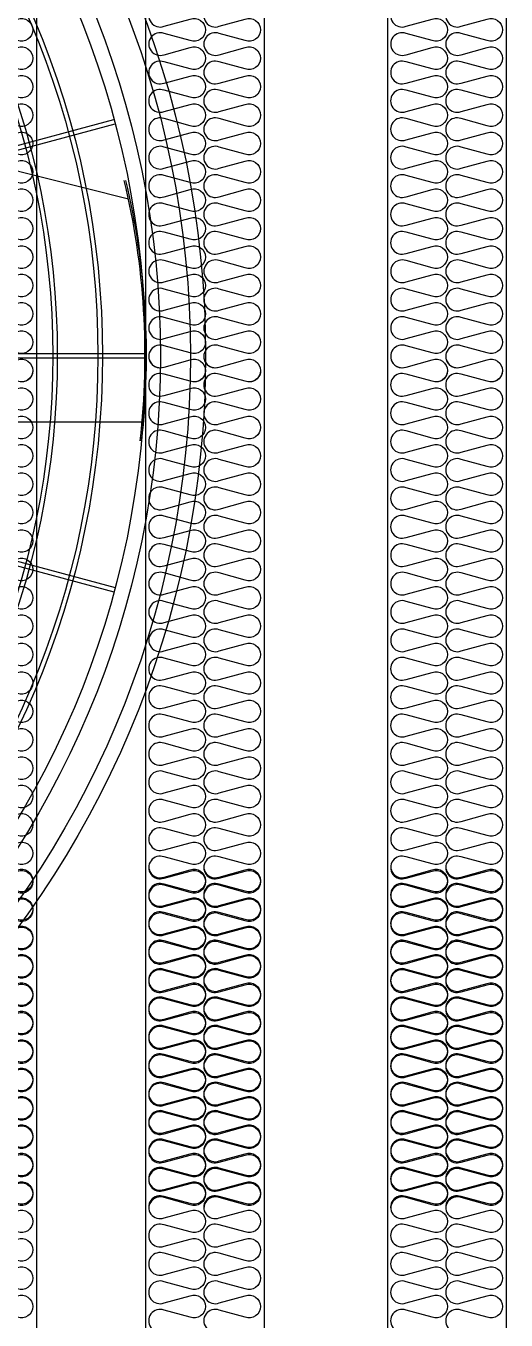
# Model space of a CAD drawing. Header units: millimetres. Extents: x 2197 to 34309, y 1850 to 24558.
# Drawn here: x 8697 to 9305, y 10159 to 11796 of the extents above; entities that cross this region are included whole.
import ezdxf

# ---------------------------------------------------------------- set-up
doc = ezdxf.new("R2010")
doc.units = ezdxf.units.MM
for name, color, linetype in [('LINE', 7, 'Continuous'), ('SMS', 220, 'Continuous'), ('냉각탑', 4, 'Continuous')]:
    doc.layers.add(name, color=color, linetype=linetype)

# ---------------------------------------------------------------- blocks, each defined once
blk = doc.blocks.new('A$C1FB73ED1')
for p, q in [((1340, 1299.2), (2438.3, 1593.5)), ((1341.6, 1293.4), (2439.9, 1587.7)), ((1342.9, 1283), (2480, 1283)), ((1342.9, 1277), (2480, 1277)), ((1340, 1260.8), (2438.3, 966.5)), ((1341.6, 1266.6), (2439.9, 972.3))]:
    blk.add_line(p, q)
for radius in [1280, 1260, 1220, 1200]:
    blk.add_circle((1280, 1280), radius)
at = {"ltscale": 5}
for radius in [1143, 1137, 1083, 1077]:
    blk.add_circle((1280, 1280), radius, dxfattribs=at)
at = {"layer": 'LINE', "color": 7}
for p, q in [((2111.5, 1574.8), (2457.5, 1488.5)), ((2475.6, 1191.8), (1567, 1191.8))]:
    blk.add_line(p, q, dxfattribs=at)
for radius, start, end in [(998, 353.4876, 13.487), (1000, 353.5007, 13.4595)]:
    blk.add_arc((1481.5, 1280), radius, start, end, dxfattribs=at)
blk = doc.blocks.new('3')
at = {"color": 7}
for p, q in [((8710.6, 13215.9), (8710.6, 9737.9)), ((8848.6, 13215.9), (8848.6, 9737.9)), ((8998.6, 13215.9), (8998.6, 9737.9)), ((9154.6, 13215.9), (9154.6, 9737.9)), ((9304.6, 13215.9), (9304.6, 9737.9))]:
    blk.add_line(p, q, dxfattribs=at)
at = {"layer": 'SMS', "color": 5, "elevation": 0}
for points in [[(8686.6, 11804.4, -0.524856), (8706.1, 11790.9, -0.524856), (8686.6, 11777.5)], [(8686.6, 11768.5, -0.524856), (8706.1, 11755, -0.524856), (8686.6, 11741.6)], [(8686.6, 11732.6, -0.524856), (8706.1, 11719.1, -0.524856), (8686.6, 11705.7)], [(8686.6, 11696.6, -0.524856), (8706.1, 11683.2, -0.524856), (8686.6, 11669.8)], [(8686.6, 11660.7, -0.524856), (8706.1, 11647.3, -0.524856), (8686.6, 11633.9)], [(8686.6, 11624.8, -0.524856), (8706.1, 11611.4, -0.524856), (8686.6, 11598)], [(8686.6, 11588.9, -0.524856), (8706.1, 11575.5, -0.524856), (8686.6, 11562.1)], [(8686.6, 11553, -0.524856), (8706.1, 11539.6, -0.524856), (8686.6, 11526.1)], [(8686.6, 11517.1, -0.524856), (8706.1, 11503.7, -0.524856), (8686.6, 11490.2)], [(8686.6, 11481.2, -0.524856), (8706.1, 11467.8, -0.524856), (8686.6, 11454.3)], [(8686.6, 11445.3, -0.524856), (8706.1, 11431.8, -0.524856), (8686.6, 11418.4)], [(8686.6, 11409.4, -0.524856), (8706.1, 11395.9, -0.524856), (8686.6, 11382.5)], [(8686.6, 11373.5, -0.524856), (8706.1, 11360, -0.417249), (8691.6, 11345.7)], [(8872.1, 11822.3, 1.449198), (8872.1, 11795.5), (8905, 11804.4, -0.524856), (8924.5, 11790.9, -0.524856), (8905, 11777.5), (8872.1, 11786.4, 1.449198), (8872.1, 11759.6), (8905, 11768.5, -0.524856), (8924.5, 11755, -0.524856), (8905, 11741.6), (8872.1, 11750.5, 1.449198), (8872.1, 11723.7), (8905, 11732.6, -0.524856), (8924.5, 11719.1, -0.524856), (8905, 11705.7), (8872.1, 11714.6, 1.449198), (8872.1, 11687.7), (8905, 11696.6, -0.524856), (8924.5, 11683.2, -0.524856), (8905, 11669.8), (8872.1, 11678.7, 1.449198), (8872.1, 11651.8), (8905, 11660.7, -0.524856), (8924.5, 11647.3, -0.524856), (8905, 11633.9), (8872.1, 11642.8, 1.449198), (8872.1, 11615.9), (8905, 11624.8, -0.524856), (8924.5, 11611.4, -0.524856), (8905, 11598), (8872.1, 11606.9, 1.449198), (8872.1, 11580), (8905, 11588.9, -0.524856), (8924.5, 11575.5, -0.524856), (8905, 11562.1), (8872.1, 11571, 1.449198), (8872.1, 11544.1), (8905, 11553, -0.524856), (8924.5, 11539.6, -0.524856), (8905, 11526.1), (8872.1, 11535.1, 1.449198), (8872.1, 11508.2), (8905, 11517.1, -0.524856), (8924.5, 11503.7, -0.524856), (8905, 11490.2), (8872.1, 11499.1, 1.449198), (8872.1, 11472.3), (8905, 11481.2, -0.524856), (8924.5, 11467.8, -0.524856), (8905, 11454.3), (8872.1, 11463.2, 1.449198), (8872.1, 11436.4), (8905, 11445.3, -0.524856), (8924.5, 11431.8, -0.524856), (8905, 11418.4), (8872.1, 11427.3, 1.449198), (8872.1, 11400.5), (8905, 11409.4, -0.524856), (8924.5, 11395.9, -0.524856), (8905, 11382.5), (8872.1, 11391.4, 1.449198), (8872.1, 11364.6), (8905, 11373.5, -0.524856), (8924.5, 11360, -0.417249), (8910, 11345.7)], [(8941.7, 11822.3, 1.449198), (8941.7, 11795.5), (8974.6, 11804.4, -0.524856), (8994.1, 11790.9, -0.524856), (8974.6, 11777.5), (8941.7, 11786.4, 1.449198), (8941.7, 11759.6), (8974.6, 11768.5, -0.524856), (8994.1, 11755, -0.524856), (8974.6, 11741.6), (8941.7, 11750.5, 1.449198), (8941.7, 11723.7), (8974.6, 11732.6, -0.524856), (8994.1, 11719.1, -0.524856), (8974.6, 11705.7), (8941.7, 11714.6, 1.449198), (8941.7, 11687.7), (8974.6, 11696.6, -0.524856), (8994.1, 11683.2, -0.524856), (8974.6, 11669.8), (8941.7, 11678.7, 1.449198), (8941.7, 11651.8), (8974.6, 11660.7, -0.524856), (8994.1, 11647.3, -0.524856), (8974.6, 11633.9), (8941.7, 11642.8, 1.449198), (8941.7, 11615.9), (8974.6, 11624.8, -0.524856), (8994.1, 11611.4, -0.524856), (8974.6, 11598), (8941.7, 11606.9, 1.449198), (8941.7, 11580), (8974.6, 11588.9, -0.524856), (8994.1, 11575.5, -0.524856), (8974.6, 11562.1), (8941.7, 11571, 1.449198), (8941.7, 11544.1), (8974.6, 11553, -0.524856), (8994.1, 11539.6, -0.524856), (8974.6, 11526.1), (8941.7, 11535.1, 1.449198), (8941.7, 11508.2), (8974.6, 11517.1, -0.524856), (8994.1, 11503.7, -0.524856), (8974.6, 11490.2), (8941.7, 11499.1, 1.449198), (8941.7, 11472.3), (8974.6, 11481.2, -0.524856), (8994.1, 11467.8, -0.524856), (8974.6, 11454.3), (8941.7, 11463.2, 1.449198), (8941.7, 11436.4), (8974.6, 11445.3, -0.524856), (8994.1, 11431.8, -0.524856), (8974.6, 11418.4), (8941.7, 11427.3, 1.449198), (8941.7, 11400.5), (8974.6, 11409.4, -0.524856), (8994.1, 11395.9, -0.524856), (8974.6, 11382.5), (8941.7, 11391.4, 1.449198), (8941.7, 11364.6), (8974.6, 11373.5, -0.524856), (8994.1, 11360, -0.417249), (8979.6, 11345.7)], [(9178.1, 11822.3, 1.449198), (9178.1, 11795.5), (9211, 11804.4, -0.524856), (9230.5, 11790.9, -0.524856), (9211, 11777.5), (9178.1, 11786.4, 1.449198), (9178.1, 11759.6), (9211, 11768.5, -0.524856), (9230.5, 11755, -0.524856), (9211, 11741.6), (9178.1, 11750.5, 1.449198), (9178.1, 11723.7), (9211, 11732.6, -0.524856), (9230.5, 11719.1, -0.524856), (9211, 11705.7), (9178.1, 11714.6, 1.449198), (9178.1, 11687.7), (9211, 11696.6, -0.524856), (9230.5, 11683.2, -0.524856), (9211, 11669.8), (9178.1, 11678.7, 1.449198), (9178.1, 11651.8), (9211, 11660.7, -0.524856), (9230.5, 11647.3, -0.524856), (9211, 11633.9), (9178.1, 11642.8, 1.449198), (9178.1, 11615.9), (9211, 11624.8, -0.524856), (9230.5, 11611.4, -0.524856), (9211, 11598), (9178.1, 11606.9, 1.449198), (9178.1, 11580), (9211, 11588.9, -0.524856), (9230.5, 11575.5, -0.524856), (9211, 11562.1), (9178.1, 11571, 1.449198), (9178.1, 11544.1), (9211, 11553, -0.524856), (9230.5, 11539.6, -0.524856), (9211, 11526.1), (9178.1, 11535.1, 1.449198), (9178.1, 11508.2), (9211, 11517.1, -0.524856), (9230.5, 11503.7, -0.524856), (9211, 11490.2), (9178.1, 11499.1, 1.449198), (9178.1, 11472.3), (9211, 11481.2, -0.524856), (9230.5, 11467.8, -0.524856), (9211, 11454.3), (9178.1, 11463.2, 1.449198), (9178.1, 11436.4), (9211, 11445.3, -0.524856), (9230.5, 11431.8, -0.524856), (9211, 11418.4), (9178.1, 11427.3, 1.449198), (9178.1, 11400.5), (9211, 11409.4, -0.524856), (9230.5, 11395.9, -0.524856), (9211, 11382.5), (9178.1, 11391.4, 1.449198), (9178.1, 11364.6), (9211, 11373.5, -0.524856), (9230.5, 11360, -0.417249), (9216, 11345.7)], [(9247.7, 11822.3, 1.449198), (9247.7, 11795.5), (9280.6, 11804.4, -0.524856), (9300.1, 11790.9, -0.524856), (9280.6, 11777.5), (9247.7, 11786.4, 1.449198), (9247.7, 11759.6), (9280.6, 11768.5, -0.524856), (9300.1, 11755, -0.524856), (9280.6, 11741.6), (9247.7, 11750.5, 1.449198), (9247.7, 11723.7), (9280.6, 11732.6, -0.524856), (9300.1, 11719.1, -0.524856), (9280.6, 11705.7), (9247.7, 11714.6, 1.449198), (9247.7, 11687.7), (9280.6, 11696.6, -0.524856), (9300.1, 11683.2, -0.524856), (9280.6, 11669.8), (9247.7, 11678.7, 1.449198), (9247.7, 11651.8), (9280.6, 11660.7, -0.524856), (9300.1, 11647.3, -0.524856), (9280.6, 11633.9), (9247.7, 11642.8, 1.449198), (9247.7, 11615.9), (9280.6, 11624.8, -0.524856), (9300.1, 11611.4, -0.524856), (9280.6, 11598), (9247.7, 11606.9, 1.449198), (9247.7, 11580), (9280.6, 11588.9, -0.524856), (9300.1, 11575.5, -0.524856), (9280.6, 11562.1), (9247.7, 11571, 1.449198), (9247.7, 11544.1), (9280.6, 11553, -0.524856), (9300.1, 11539.6, -0.524856), (9280.6, 11526.1), (9247.7, 11535.1, 1.449198), (9247.7, 11508.2), (9280.6, 11517.1, -0.524856), (9300.1, 11503.7, -0.524856), (9280.6, 11490.2), (9247.7, 11499.1, 1.449198), (9247.7, 11472.3), (9280.6, 11481.2, -0.524856), (9300.1, 11467.8, -0.524856), (9280.6, 11454.3), (9247.7, 11463.2, 1.449198), (9247.7, 11436.4), (9280.6, 11445.3, -0.524856), (9300.1, 11431.8, -0.524856), (9280.6, 11418.4), (9247.7, 11427.3, 1.449198), (9247.7, 11400.5), (9280.6, 11409.4, -0.524856), (9300.1, 11395.9, -0.524856), (9280.6, 11382.5), (9247.7, 11391.4, 1.449198), (9247.7, 11364.6), (9280.6, 11373.5, -0.524856), (9300.1, 11360, -0.417249), (9285.6, 11345.7)], [(8686.6, 11373.5, -0.524856), (8706.1, 11360, -0.524856), (8686.6, 11346.6)], [(8686.6, 11337.5, -0.524856), (8706.1, 11324.1, -0.524856), (8686.6, 11310.7)], [(8686.6, 11301.6, -0.524856), (8706.1, 11288.2, -0.524856), (8686.6, 11274.8)], [(8686.6, 11265.7, -0.524856), (8706.1, 11252.3, -0.524856), (8686.6, 11238.9)], [(8686.6, 11229.8, -0.524856), (8706.1, 11216.4, -0.524856), (8686.6, 11203)], [(8686.6, 11193.9, -0.524856), (8706.1, 11180.5, -0.524856), (8686.6, 11167)], [(8686.6, 11158, -0.524856), (8706.1, 11144.6, -0.524856), (8686.6, 11131.1)], [(8686.6, 11122.1, -0.524856), (8706.1, 11108.7, -0.524856), (8686.6, 11095.2)], [(8686.6, 11086.2, -0.524856), (8706.1, 11072.7, -0.524856), (8686.6, 11059.3)], [(8686.6, 11050.3, -0.524856), (8706.1, 11036.8, -0.524856), (8686.6, 11023.4)], [(8686.6, 11014.4, -0.524856), (8706.1, 11000.9, -0.524856), (8686.6, 10987.5)], [(8686.6, 10978.4, -0.524856), (8706.1, 10965, -0.524856), (8686.6, 10951.6)], [(8686.6, 10942.5, -0.524856), (8706.1, 10929.1, -0.524856), (8686.6, 10915.7)], [(8686.6, 10906.6, -0.524856), (8706.1, 10893.2, -0.524856), (8686.6, 10879.8)], [(8686.6, 10870.7, -0.524856), (8706.1, 10857.3, -0.524856), (8686.6, 10843.9)], [(8686.6, 10834.8, -0.524856), (8706.1, 10821.4, -0.524856), (8686.6, 10807.9)], [(8686.6, 10798.9, -0.524856), (8706.1, 10785.5, -0.524856), (8686.6, 10772)], [(8686.6, 10763, -0.524856), (8706.1, 10749.6, -0.524856), (8686.6, 10736.1)], [(8686.6, 10727.1, -0.524856), (8706.1, 10713.6, -0.524856), (8686.6, 10700.2)], [(8686.6, 10691.2, -0.524856), (8706.1, 10677.7, -0.524856), (8686.6, 10664.3)], [(8686.6, 10655.3, -0.524856), (8706.1, 10641.8, -0.524856), (8686.6, 10628.4)], [(8686.6, 10619.3, -0.524856), (8706.1, 10605.9, -0.524856), (8686.6, 10592.5)], [(8686.6, 10583.4, -0.524856), (8706.1, 10570, -0.524856), (8686.6, 10556.6)], [(8686.6, 10547.5, -0.524856), (8706.1, 10534.1, -0.524856), (8686.6, 10520.7)], [(8686.6, 10511.6, -0.524856), (8706.1, 10498.2, -0.524856), (8686.6, 10484.8)], [(8686.6, 10475.7, -0.524856), (8706.1, 10462.3, -0.524856), (8686.6, 10448.8)], [(8686.6, 10439.8, -0.524856), (8706.1, 10426.4, -0.524856), (8686.6, 10412.9)], [(8686.6, 10403.9, -0.524856), (8706.1, 10390.5, -0.524856), (8686.6, 10377)], [(8686.6, 10368, -0.524856), (8706.1, 10354.5, -0.524856), (8686.6, 10341.1)], [(8853.1, 11374.4, 0.446849), (8872.1, 11364.6), (8905, 11373.5, -0.524856), (8924.5, 11360, -0.524856), (8905, 11346.6), (8872.1, 11355.5, 1.449198), (8872.1, 11328.6), (8905, 11337.5, -0.524856), (8924.5, 11324.1, -0.524856), (8905, 11310.7), (8872.1, 11319.6, 1.449198), (8872.1, 11292.7), (8905, 11301.6, -0.524856), (8924.5, 11288.2, -0.524856), (8905, 11274.8), (8872.1, 11283.7, 1.449198), (8872.1, 11256.8), (8905, 11265.7, -0.524856), (8924.5, 11252.3, -0.524856), (8905, 11238.9), (8872.1, 11247.8, 1.449198), (8872.1, 11220.9), (8905, 11229.8, -0.524856), (8924.5, 11216.4, -0.524856), (8905, 11203), (8872.1, 11211.9, 1.449198), (8872.1, 11185), (8905, 11193.9, -0.524856), (8924.5, 11180.5, -0.524856), (8905, 11167), (8872.1, 11176, 1.449198), (8872.1, 11149.1), (8905, 11158, -0.524856), (8924.5, 11144.6, -0.524856), (8905, 11131.1), (8872.1, 11140, 1.449198), (8872.1, 11113.2), (8905, 11122.1, -0.524856), (8924.5, 11108.7, -0.524856), (8905, 11095.2), (8872.1, 11104.1, 1.449198), (8872.1, 11077.3), (8905, 11086.2, -0.524856), (8924.5, 11072.7, -0.524856), (8905, 11059.3), (8872.1, 11068.2, 1.449198), (8872.1, 11041.4), (8905, 11050.3, -0.524856), (8924.5, 11036.8, -0.524856), (8905, 11023.4), (8872.1, 11032.3, 1.449198), (8872.1, 11005.5), (8905, 11014.4, -0.524856), (8924.5, 11000.9, -0.524856), (8905, 10987.5), (8872.1, 10996.4, 1.449198), (8872.1, 10969.5), (8905, 10978.4, -0.524856), (8924.5, 10965, -0.524856), (8905, 10951.6), (8872.1, 10960.5, 1.449198), (8872.1, 10933.6), (8905, 10942.5, -0.524856), (8924.5, 10929.1, -0.524856), (8905, 10915.7), (8872.1, 10924.6, 1.449198), (8872.1, 10897.7), (8905, 10906.6, -0.524856), (8924.5, 10893.2, -0.524856), (8905, 10879.8), (8872.1, 10888.7, 1.449198), (8872.1, 10861.8), (8905, 10870.7, -0.524856), (8924.5, 10857.3, -0.524856), (8905, 10843.9), (8872.1, 10852.8, 1.449198), (8872.1, 10825.9), (8905, 10834.8, -0.524856), (8924.5, 10821.4, -0.524856), (8905, 10807.9), (8872.1, 10816.9, 1.449198), (8872.1, 10790), (8905, 10798.9, -0.524856), (8924.5, 10785.5, -0.524856), (8905, 10772), (8872.1, 10780.9, 1.449198), (8872.1, 10754.1), (8905, 10763, -0.524856), (8924.5, 10749.6, -0.524856), (8905, 10736.1), (8872.1, 10745, 1.449198), (8872.1, 10718.2), (8905, 10727.1, -0.524856), (8924.5, 10713.6, -0.524856), (8905, 10700.2), (8872.1, 10709.1, 1.449198), (8872.1, 10682.3), (8905, 10691.2, -0.524856), (8924.5, 10677.7, -0.524856), (8905, 10664.3), (8872.1, 10673.2, 1.449198), (8872.1, 10646.4), (8905, 10655.3, -0.524856), (8924.5, 10641.8, -0.524856), (8905, 10628.4), (8872.1, 10637.3, 1.449198), (8872.1, 10610.4), (8905, 10619.3, -0.524856), (8924.5, 10605.9, -0.524856), (8905, 10592.5), (8872.1, 10601.4, 1.449198), (8872.1, 10574.5), (8905, 10583.4, -0.524856), (8924.5, 10570, -0.524856), (8905, 10556.6), (8872.1, 10565.5, 1.449198), (8872.1, 10538.6), (8905, 10547.5, -0.524856), (8924.5, 10534.1, -0.524856), (8905, 10520.7), (8872.1, 10529.6, 1.449198), (8872.1, 10502.7), (8905, 10511.6, -0.524856), (8924.5, 10498.2, -0.524856), (8905, 10484.8), (8872.1, 10493.7, 1.449198), (8872.1, 10466.8), (8905, 10475.7, -0.524856), (8924.5, 10462.3, -0.524856), (8905, 10448.8), (8872.1, 10457.8, 1.449198), (8872.1, 10430.9), (8905, 10439.8, -0.524856), (8924.5, 10426.4, -0.524856), (8905, 10412.9), (8872.1, 10421.8, 1.449198), (8872.1, 10395), (8905, 10403.9, -0.524856), (8924.5, 10390.5, -0.524856), (8905, 10377), (8872.1, 10385.9, 1.449198), (8872.1, 10359.1), (8905, 10368, -0.524856), (8924.5, 10354.5, -0.524856), (8905, 10341.1), (8872.1, 10350, 0.440524), (8853.2, 10340.5, 0.440524)], [(8922.7, 11374.4, 0.446849), (8941.7, 11364.6), (8974.6, 11373.5, -0.524856), (8994.1, 11360, -0.524856), (8974.6, 11346.6), (8941.7, 11355.5, 1.449198), (8941.7, 11328.6), (8974.6, 11337.5, -0.524856), (8994.1, 11324.1, -0.524856), (8974.6, 11310.7), (8941.7, 11319.6, 1.449198), (8941.7, 11292.7), (8974.6, 11301.6, -0.524856), (8994.1, 11288.2, -0.524856), (8974.6, 11274.8), (8941.7, 11283.7, 1.449198), (8941.7, 11256.8), (8974.6, 11265.7, -0.524856), (8994.1, 11252.3, -0.524856), (8974.6, 11238.9), (8941.7, 11247.8, 1.449198), (8941.7, 11220.9), (8974.6, 11229.8, -0.524856), (8994.1, 11216.4, -0.524856), (8974.6, 11203), (8941.7, 11211.9, 1.449198), (8941.7, 11185), (8974.6, 11193.9, -0.524856), (8994.1, 11180.5, -0.524856), (8974.6, 11167), (8941.7, 11176, 1.449198), (8941.7, 11149.1), (8974.6, 11158, -0.524856), (8994.1, 11144.6, -0.524856), (8974.6, 11131.1), (8941.7, 11140, 1.449198), (8941.7, 11113.2), (8974.6, 11122.1, -0.524856), (8994.1, 11108.7, -0.524856), (8974.6, 11095.2), (8941.7, 11104.1, 1.449198), (8941.7, 11077.3), (8974.6, 11086.2, -0.524856), (8994.1, 11072.7, -0.524856), (8974.6, 11059.3), (8941.7, 11068.2, 1.449198), (8941.7, 11041.4), (8974.6, 11050.3, -0.524856), (8994.1, 11036.8, -0.524856), (8974.6, 11023.4), (8941.7, 11032.3, 1.449198), (8941.7, 11005.5), (8974.6, 11014.4, -0.524856), (8994.1, 11000.9, -0.524856), (8974.6, 10987.5), (8941.7, 10996.4, 1.449198), (8941.7, 10969.5), (8974.6, 10978.4, -0.524856), (8994.1, 10965, -0.524856), (8974.6, 10951.6), (8941.7, 10960.5, 1.449198), (8941.7, 10933.6), (8974.6, 10942.5, -0.524856), (8994.1, 10929.1, -0.524856), (8974.6, 10915.7), (8941.7, 10924.6, 1.449198), (8941.7, 10897.7), (8974.6, 10906.6, -0.524856), (8994.1, 10893.2, -0.524856), (8974.6, 10879.8), (8941.7, 10888.7, 1.449198), (8941.7, 10861.8), (8974.6, 10870.7, -0.524856), (8994.1, 10857.3, -0.524856), (8974.6, 10843.9), (8941.7, 10852.8, 1.449198), (8941.7, 10825.9), (8974.6, 10834.8, -0.524856), (8994.1, 10821.4, -0.524856), (8974.6, 10807.9), (8941.7, 10816.9, 1.449198), (8941.7, 10790), (8974.6, 10798.9, -0.524856), (8994.1, 10785.5, -0.524856), (8974.6, 10772), (8941.7, 10780.9, 1.449198), (8941.7, 10754.1), (8974.6, 10763, -0.524856), (8994.1, 10749.6, -0.524856), (8974.6, 10736.1), (8941.7, 10745, 1.449198), (8941.7, 10718.2), (8974.6, 10727.1, -0.524856), (8994.1, 10713.6, -0.524856), (8974.6, 10700.2), (8941.7, 10709.1, 1.449198), (8941.7, 10682.3), (8974.6, 10691.2, -0.524856), (8994.1, 10677.7, -0.524856), (8974.6, 10664.3), (8941.7, 10673.2, 1.449198), (8941.7, 10646.4), (8974.6, 10655.3, -0.524856), (8994.1, 10641.8, -0.524856), (8974.6, 10628.4), (8941.7, 10637.3, 1.449198), (8941.7, 10610.4), (8974.6, 10619.3, -0.524856), (8994.1, 10605.9, -0.524856), (8974.6, 10592.5), (8941.7, 10601.4, 1.449198), (8941.7, 10574.5), (8974.6, 10583.4, -0.524856), (8994.1, 10570, -0.524856), (8974.6, 10556.6), (8941.7, 10565.5, 1.449198), (8941.7, 10538.6), (8974.6, 10547.5, -0.524856), (8994.1, 10534.1, -0.524856), (8974.6, 10520.7), (8941.7, 10529.6, 1.449198), (8941.7, 10502.7), (8974.6, 10511.6, -0.524856), (8994.1, 10498.2, -0.524856), (8974.6, 10484.8), (8941.7, 10493.7, 1.449198), (8941.7, 10466.8), (8974.6, 10475.7, -0.524856), (8994.1, 10462.3, -0.524856), (8974.6, 10448.8), (8941.7, 10457.8, 1.449198), (8941.7, 10430.9), (8974.6, 10439.8, -0.524856), (8994.1, 10426.4, -0.524856), (8974.6, 10412.9), (8941.7, 10421.8, 1.449198), (8941.7, 10395), (8974.6, 10403.9, -0.524856), (8994.1, 10390.5, -0.524856), (8974.6, 10377), (8941.7, 10385.9, 1.449198), (8941.7, 10359.1), (8974.6, 10368, -0.524856), (8994.1, 10354.5, -0.524856), (8974.6, 10341.1), (8941.7, 10350, 0.440524), (8922.8, 10340.5, 0.440524)], [(9159.1, 11374.4, 0.446849), (9178.1, 11364.6), (9211, 11373.5, -0.524856), (9230.5, 11360, -0.524856), (9211, 11346.6), (9178.1, 11355.5, 1.449198), (9178.1, 11328.6), (9211, 11337.5, -0.524856), (9230.5, 11324.1, -0.524856), (9211, 11310.7), (9178.1, 11319.6, 1.449198), (9178.1, 11292.7), (9211, 11301.6, -0.524856), (9230.5, 11288.2, -0.524856), (9211, 11274.8), (9178.1, 11283.7, 1.449198), (9178.1, 11256.8), (9211, 11265.7, -0.524856), (9230.5, 11252.3, -0.524856), (9211, 11238.9), (9178.1, 11247.8, 1.449198), (9178.1, 11220.9), (9211, 11229.8, -0.524856), (9230.5, 11216.4, -0.524856), (9211, 11203), (9178.1, 11211.9, 1.449198), (9178.1, 11185), (9211, 11193.9, -0.524856), (9230.5, 11180.5, -0.524856), (9211, 11167), (9178.1, 11176, 1.449198), (9178.1, 11149.1), (9211, 11158, -0.524856), (9230.5, 11144.6, -0.524856), (9211, 11131.1), (9178.1, 11140, 1.449198), (9178.1, 11113.2), (9211, 11122.1, -0.524856), (9230.5, 11108.7, -0.524856), (9211, 11095.2), (9178.1, 11104.1, 1.449198), (9178.1, 11077.3), (9211, 11086.2, -0.524856), (9230.5, 11072.7, -0.524856), (9211, 11059.3), (9178.1, 11068.2, 1.449198), (9178.1, 11041.4), (9211, 11050.3, -0.524856), (9230.5, 11036.8, -0.524856), (9211, 11023.4), (9178.1, 11032.3, 1.449198), (9178.1, 11005.5), (9211, 11014.4, -0.524856), (9230.5, 11000.9, -0.524856), (9211, 10987.5), (9178.1, 10996.4, 1.449198), (9178.1, 10969.5), (9211, 10978.4, -0.524856), (9230.5, 10965, -0.524856), (9211, 10951.6), (9178.1, 10960.5, 1.449198), (9178.1, 10933.6), (9211, 10942.5, -0.524856), (9230.5, 10929.1, -0.524856), (9211, 10915.7), (9178.1, 10924.6, 1.449198), (9178.1, 10897.7), (9211, 10906.6, -0.524856), (9230.5, 10893.2, -0.524856), (9211, 10879.8), (9178.1, 10888.7, 1.449198), (9178.1, 10861.8), (9211, 10870.7, -0.524856), (9230.5, 10857.3, -0.524856), (9211, 10843.9), (9178.1, 10852.8, 1.449198), (9178.1, 10825.9), (9211, 10834.8, -0.524856), (9230.5, 10821.4, -0.524856), (9211, 10807.9), (9178.1, 10816.9, 1.449198), (9178.1, 10790), (9211, 10798.9, -0.524856), (9230.5, 10785.5, -0.524856), (9211, 10772), (9178.1, 10780.9, 1.449198), (9178.1, 10754.1), (9211, 10763, -0.524856), (9230.5, 10749.6, -0.524856), (9211, 10736.1), (9178.1, 10745, 1.449198), (9178.1, 10718.2), (9211, 10727.1, -0.524856), (9230.5, 10713.6, -0.524856), (9211, 10700.2), (9178.1, 10709.1, 1.449198), (9178.1, 10682.3), (9211, 10691.2, -0.524856), (9230.5, 10677.7, -0.524856), (9211, 10664.3), (9178.1, 10673.2, 1.449198), (9178.1, 10646.4), (9211, 10655.3, -0.524856), (9230.5, 10641.8, -0.524856), (9211, 10628.4), (9178.1, 10637.3, 1.449198), (9178.1, 10610.4), (9211, 10619.3, -0.524856), (9230.5, 10605.9, -0.524856), (9211, 10592.5), (9178.1, 10601.4, 1.449198), (9178.1, 10574.5), (9211, 10583.4, -0.524856), (9230.5, 10570, -0.524856), (9211, 10556.6), (9178.1, 10565.5, 1.449198), (9178.1, 10538.6), (9211, 10547.5, -0.524856), (9230.5, 10534.1, -0.524856), (9211, 10520.7), (9178.1, 10529.6, 1.449198), (9178.1, 10502.7), (9211, 10511.6, -0.524856), (9230.5, 10498.2, -0.524856), (9211, 10484.8), (9178.1, 10493.7, 1.449198), (9178.1, 10466.8), (9211, 10475.7, -0.524856), (9230.5, 10462.3, -0.524856), (9211, 10448.8), (9178.1, 10457.8, 1.449198), (9178.1, 10430.9), (9211, 10439.8, -0.524856), (9230.5, 10426.4, -0.524856), (9211, 10412.9), (9178.1, 10421.8, 1.449198), (9178.1, 10395), (9211, 10403.9, -0.524856), (9230.5, 10390.5, -0.524856), (9211, 10377), (9178.1, 10385.9, 1.449198), (9178.1, 10359.1), (9211, 10368, -0.524856), (9230.5, 10354.5, -0.524856), (9211, 10341.1), (9178.1, 10350, 0.440524), (9159.2, 10340.5, 0.440524)], [(9228.7, 11374.4, 0.446849), (9247.7, 11364.6), (9280.6, 11373.5, -0.524856), (9300.1, 11360, -0.524856), (9280.6, 11346.6), (9247.7, 11355.5, 1.449198), (9247.7, 11328.6), (9280.6, 11337.5, -0.524856), (9300.1, 11324.1, -0.524856), (9280.6, 11310.7), (9247.7, 11319.6, 1.449198), (9247.7, 11292.7), (9280.6, 11301.6, -0.524856), (9300.1, 11288.2, -0.524856), (9280.6, 11274.8), (9247.7, 11283.7, 1.449198), (9247.7, 11256.8), (9280.6, 11265.7, -0.524856), (9300.1, 11252.3, -0.524856), (9280.6, 11238.9), (9247.7, 11247.8, 1.449198), (9247.7, 11220.9), (9280.6, 11229.8, -0.524856), (9300.1, 11216.4, -0.524856), (9280.6, 11203), (9247.7, 11211.9, 1.449198), (9247.7, 11185), (9280.6, 11193.9, -0.524856), (9300.1, 11180.5, -0.524856), (9280.6, 11167), (9247.7, 11176, 1.449198), (9247.7, 11149.1), (9280.6, 11158, -0.524856), (9300.1, 11144.6, -0.524856), (9280.6, 11131.1), (9247.7, 11140, 1.449198), (9247.7, 11113.2), (9280.6, 11122.1, -0.524856), (9300.1, 11108.7, -0.524856), (9280.6, 11095.2), (9247.7, 11104.1, 1.449198), (9247.7, 11077.3), (9280.6, 11086.2, -0.524856), (9300.1, 11072.7, -0.524856), (9280.6, 11059.3), (9247.7, 11068.2, 1.449198), (9247.7, 11041.4), (9280.6, 11050.3, -0.524856), (9300.1, 11036.8, -0.524856), (9280.6, 11023.4), (9247.7, 11032.3, 1.449198), (9247.7, 11005.5), (9280.6, 11014.4, -0.524856), (9300.1, 11000.9, -0.524856), (9280.6, 10987.5), (9247.7, 10996.4, 1.449198), (9247.7, 10969.5), (9280.6, 10978.4, -0.524856), (9300.1, 10965, -0.524856), (9280.6, 10951.6), (9247.7, 10960.5, 1.449198), (9247.7, 10933.6), (9280.6, 10942.5, -0.524856), (9300.1, 10929.1, -0.524856), (9280.6, 10915.7), (9247.7, 10924.6, 1.449198), (9247.7, 10897.7), (9280.6, 10906.6, -0.524856), (9300.1, 10893.2, -0.524856), (9280.6, 10879.8), (9247.7, 10888.7, 1.449198), (9247.7, 10861.8), (9280.6, 10870.7, -0.524856), (9300.1, 10857.3, -0.524856), (9280.6, 10843.9), (9247.7, 10852.8, 1.449198), (9247.7, 10825.9), (9280.6, 10834.8, -0.524856), (9300.1, 10821.4, -0.524856), (9280.6, 10807.9), (9247.7, 10816.9, 1.449198), (9247.7, 10790), (9280.6, 10798.9, -0.524856), (9300.1, 10785.5, -0.524856), (9280.6, 10772), (9247.7, 10780.9, 1.449198), (9247.7, 10754.1), (9280.6, 10763, -0.524856), (9300.1, 10749.6, -0.524856), (9280.6, 10736.1), (9247.7, 10745, 1.449198), (9247.7, 10718.2), (9280.6, 10727.1, -0.524856), (9300.1, 10713.6, -0.524856), (9280.6, 10700.2), (9247.7, 10709.1, 1.449198), (9247.7, 10682.3), (9280.6, 10691.2, -0.524856), (9300.1, 10677.7, -0.524856), (9280.6, 10664.3), (9247.7, 10673.2, 1.449198), (9247.7, 10646.4), (9280.6, 10655.3, -0.524856), (9300.1, 10641.8, -0.524856), (9280.6, 10628.4), (9247.7, 10637.3, 1.449198), (9247.7, 10610.4), (9280.6, 10619.3, -0.524856), (9300.1, 10605.9, -0.524856), (9280.6, 10592.5), (9247.7, 10601.4, 1.449198), (9247.7, 10574.5), (9280.6, 10583.4, -0.524856), (9300.1, 10570, -0.524856), (9280.6, 10556.6), (9247.7, 10565.5, 1.449198), (9247.7, 10538.6), (9280.6, 10547.5, -0.524856), (9300.1, 10534.1, -0.524856), (9280.6, 10520.7), (9247.7, 10529.6, 1.449198), (9247.7, 10502.7), (9280.6, 10511.6, -0.524856), (9300.1, 10498.2, -0.524856), (9280.6, 10484.8), (9247.7, 10493.7, 1.449198), (9247.7, 10466.8), (9280.6, 10475.7, -0.524856), (9300.1, 10462.3, -0.524856), (9280.6, 10448.8), (9247.7, 10457.8, 1.449198), (9247.7, 10430.9), (9280.6, 10439.8, -0.524856), (9300.1, 10426.4, -0.524856), (9280.6, 10412.9), (9247.7, 10421.8, 1.449198), (9247.7, 10395), (9280.6, 10403.9, -0.524856), (9300.1, 10390.5, -0.524856), (9280.6, 10377), (9247.7, 10385.9, 1.449198), (9247.7, 10359.1), (9280.6, 10368, -0.524856), (9300.1, 10354.5, -0.524856), (9280.6, 10341.1), (9247.7, 10350, 0.440524), (9228.8, 10340.5, 0.440524)], [(8686.6, 10728.5, -0.524856), (8706.1, 10715, -0.524856), (8686.6, 10701.6)], [(8686.6, 10692.5, -0.524856), (8706.1, 10679.1, -0.524856), (8686.6, 10665.7)], [(8686.6, 10656.6, -0.524856), (8706.1, 10643.2, -0.524856), (8686.6, 10629.8)], [(8686.6, 10620.7, -0.524856), (8706.1, 10607.3, -0.524856), (8686.6, 10593.9)], [(8686.6, 10584.8, -0.524856), (8706.1, 10571.4, -0.524856), (8686.6, 10558)], [(8686.6, 10548.9, -0.524856), (8706.1, 10535.5, -0.524856), (8686.6, 10522)], [(8686.6, 10513, -0.524856), (8706.1, 10499.6, -0.524856), (8686.6, 10486.1)], [(8686.6, 10477.1, -0.524856), (8706.1, 10463.7, -0.524856), (8686.6, 10450.2)], [(8686.6, 10441.2, -0.524856), (8706.1, 10427.7, -0.524856), (8686.6, 10414.3)], [(8686.6, 10405.3, -0.524856), (8706.1, 10391.8, -0.524856), (8686.6, 10378.4)], [(8686.6, 10369.4, -0.524856), (8706.1, 10355.9, -0.524856), (8686.6, 10342.5)], [(8686.6, 10333.4, -0.524856), (8706.1, 10320, -0.524856), (8686.6, 10306.6)], [(8686.6, 10297.5, -0.524856), (8706.1, 10284.1, -0.524856), (8686.6, 10270.7)], [(8686.6, 10261.6, -0.524856), (8706.1, 10248.2, -0.524856), (8686.6, 10234.8)], [(8686.6, 10225.7, -0.524856), (8706.1, 10212.3, -0.524856), (8686.6, 10198.9)], [(8686.6, 10189.8, -0.524856), (8706.1, 10176.4, -0.524856), (8686.6, 10162.9)], [(8853.1, 10729.4, 0.446849), (8872.1, 10719.6), (8905, 10728.5, -0.524856), (8924.5, 10715, -0.524856), (8905, 10701.6), (8872.1, 10710.5, 1.449198), (8872.1, 10683.6), (8905, 10692.5, -0.524856), (8924.5, 10679.1, -0.524856), (8905, 10665.7), (8872.1, 10674.6, 1.449198), (8872.1, 10647.7), (8905, 10656.6, -0.524856), (8924.5, 10643.2, -0.524856), (8905, 10629.8), (8872.1, 10638.7, 1.449198), (8872.1, 10611.8), (8905, 10620.7, -0.524856), (8924.5, 10607.3, -0.524856), (8905, 10593.9), (8872.1, 10602.8, 1.449198), (8872.1, 10575.9), (8905, 10584.8, -0.524856), (8924.5, 10571.4, -0.524856), (8905, 10558), (8872.1, 10566.9, 1.449198), (8872.1, 10540), (8905, 10548.9, -0.524856), (8924.5, 10535.5, -0.524856), (8905, 10522), (8872.1, 10531, 1.449198), (8872.1, 10504.1), (8905, 10513, -0.524856), (8924.5, 10499.6, -0.524856), (8905, 10486.1), (8872.1, 10495, 1.449198), (8872.1, 10468.2), (8905, 10477.1, -0.524856), (8924.5, 10463.7, -0.524856), (8905, 10450.2), (8872.1, 10459.1, 1.449198), (8872.1, 10432.3), (8905, 10441.2, -0.524856), (8924.5, 10427.7, -0.524856), (8905, 10414.3), (8872.1, 10423.2, 1.449198), (8872.1, 10396.4), (8905, 10405.3, -0.524856), (8924.5, 10391.8, -0.524856), (8905, 10378.4), (8872.1, 10387.3, 1.449198), (8872.1, 10360.5), (8905, 10369.4, -0.524856), (8924.5, 10355.9, -0.524856), (8905, 10342.5), (8872.1, 10351.4, 1.449198), (8872.1, 10324.5), (8905, 10333.4, -0.524856), (8924.5, 10320, -0.524856), (8905, 10306.6), (8872.1, 10315.5, 1.449198), (8872.1, 10288.6), (8905, 10297.5, -0.524856), (8924.5, 10284.1, -0.524856), (8905, 10270.7), (8872.1, 10279.6, 1.449198), (8872.1, 10252.7), (8905, 10261.6, -0.524856), (8924.5, 10248.2, -0.524856), (8905, 10234.8), (8872.1, 10243.7, 1.449198), (8872.1, 10216.8), (8905, 10225.7, -0.524856), (8924.5, 10212.3, -0.524856), (8905, 10198.9), (8872.1, 10207.8, 1.449198), (8872.1, 10180.9), (8905, 10189.8, -0.524856), (8924.5, 10176.4, -0.524856), (8905, 10162.9), (8872.1, 10171.9, 1.449198), (8872.1, 10145)], [(8922.7, 10729.4, 0.446849), (8941.7, 10719.6), (8974.6, 10728.5, -0.524856), (8994.1, 10715, -0.524856), (8974.6, 10701.6), (8941.7, 10710.5, 1.449198), (8941.7, 10683.6), (8974.6, 10692.5, -0.524856), (8994.1, 10679.1, -0.524856), (8974.6, 10665.7), (8941.7, 10674.6, 1.449198), (8941.7, 10647.7), (8974.6, 10656.6, -0.524856), (8994.1, 10643.2, -0.524856), (8974.6, 10629.8), (8941.7, 10638.7, 1.449198), (8941.7, 10611.8), (8974.6, 10620.7, -0.524856), (8994.1, 10607.3, -0.524856), (8974.6, 10593.9), (8941.7, 10602.8, 1.449198), (8941.7, 10575.9), (8974.6, 10584.8, -0.524856), (8994.1, 10571.4, -0.524856), (8974.6, 10558), (8941.7, 10566.9, 1.449198), (8941.7, 10540), (8974.6, 10548.9, -0.524856), (8994.1, 10535.5, -0.524856), (8974.6, 10522), (8941.7, 10531, 1.449198), (8941.7, 10504.1), (8974.6, 10513, -0.524856), (8994.1, 10499.6, -0.524856), (8974.6, 10486.1), (8941.7, 10495, 1.449198), (8941.7, 10468.2), (8974.6, 10477.1, -0.524856), (8994.1, 10463.7, -0.524856), (8974.6, 10450.2), (8941.7, 10459.1, 1.449198), (8941.7, 10432.3), (8974.6, 10441.2, -0.524856), (8994.1, 10427.7, -0.524856), (8974.6, 10414.3), (8941.7, 10423.2, 1.449198), (8941.7, 10396.4), (8974.6, 10405.3, -0.524856), (8994.1, 10391.8, -0.524856), (8974.6, 10378.4), (8941.7, 10387.3, 1.449198), (8941.7, 10360.5), (8974.6, 10369.4, -0.524856), (8994.1, 10355.9, -0.524856), (8974.6, 10342.5), (8941.7, 10351.4, 1.449198), (8941.7, 10324.5), (8974.6, 10333.4, -0.524856), (8994.1, 10320, -0.524856), (8974.6, 10306.6), (8941.7, 10315.5, 1.449198), (8941.7, 10288.6), (8974.6, 10297.5, -0.524856), (8994.1, 10284.1, -0.524856), (8974.6, 10270.7), (8941.7, 10279.6, 1.449198), (8941.7, 10252.7), (8974.6, 10261.6, -0.524856), (8994.1, 10248.2, -0.524856), (8974.6, 10234.8), (8941.7, 10243.7, 1.449198), (8941.7, 10216.8), (8974.6, 10225.7, -0.524856), (8994.1, 10212.3, -0.524856), (8974.6, 10198.9), (8941.7, 10207.8, 1.449198), (8941.7, 10180.9), (8974.6, 10189.8, -0.524856), (8994.1, 10176.4, -0.524856), (8974.6, 10162.9), (8941.7, 10171.9, 1.449198), (8941.7, 10145)], [(9159.1, 10729.4, 0.446849), (9178.1, 10719.6), (9211, 10728.5, -0.524856), (9230.5, 10715, -0.524856), (9211, 10701.6), (9178.1, 10710.5, 1.449198), (9178.1, 10683.6), (9211, 10692.5, -0.524856), (9230.5, 10679.1, -0.524856), (9211, 10665.7), (9178.1, 10674.6, 1.449198), (9178.1, 10647.7), (9211, 10656.6, -0.524856), (9230.5, 10643.2, -0.524856), (9211, 10629.8), (9178.1, 10638.7, 1.449198), (9178.1, 10611.8), (9211, 10620.7, -0.524856), (9230.5, 10607.3, -0.524856), (9211, 10593.9), (9178.1, 10602.8, 1.449198), (9178.1, 10575.9), (9211, 10584.8, -0.524856), (9230.5, 10571.4, -0.524856), (9211, 10558), (9178.1, 10566.9, 1.449198), (9178.1, 10540), (9211, 10548.9, -0.524856), (9230.5, 10535.5, -0.524856), (9211, 10522), (9178.1, 10531, 1.449198), (9178.1, 10504.1), (9211, 10513, -0.524856), (9230.5, 10499.6, -0.524856), (9211, 10486.1), (9178.1, 10495, 1.449198), (9178.1, 10468.2), (9211, 10477.1, -0.524856), (9230.5, 10463.7, -0.524856), (9211, 10450.2), (9178.1, 10459.1, 1.449198), (9178.1, 10432.3), (9211, 10441.2, -0.524856), (9230.5, 10427.7, -0.524856), (9211, 10414.3), (9178.1, 10423.2, 1.449198), (9178.1, 10396.4), (9211, 10405.3, -0.524856), (9230.5, 10391.8, -0.524856), (9211, 10378.4), (9178.1, 10387.3, 1.449198), (9178.1, 10360.5), (9211, 10369.4, -0.524856), (9230.5, 10355.9, -0.524856), (9211, 10342.5), (9178.1, 10351.4, 1.449198), (9178.1, 10324.5), (9211, 10333.4, -0.524856), (9230.5, 10320, -0.524856), (9211, 10306.6), (9178.1, 10315.5, 1.449198), (9178.1, 10288.6), (9211, 10297.5, -0.524856), (9230.5, 10284.1, -0.524856), (9211, 10270.7), (9178.1, 10279.6, 1.449198), (9178.1, 10252.7), (9211, 10261.6, -0.524856), (9230.5, 10248.2, -0.524856), (9211, 10234.8), (9178.1, 10243.7, 1.449198), (9178.1, 10216.8), (9211, 10225.7, -0.524856), (9230.5, 10212.3, -0.524856), (9211, 10198.9), (9178.1, 10207.8, 1.449198), (9178.1, 10180.9), (9211, 10189.8, -0.524856), (9230.5, 10176.4, -0.524856), (9211, 10162.9), (9178.1, 10171.9, 1.449198), (9178.1, 10145)], [(9228.7, 10729.4, 0.446849), (9247.7, 10719.6), (9280.6, 10728.5, -0.524856), (9300.1, 10715, -0.524856), (9280.6, 10701.6), (9247.7, 10710.5, 1.449198), (9247.7, 10683.6), (9280.6, 10692.5, -0.524856), (9300.1, 10679.1, -0.524856), (9280.6, 10665.7), (9247.7, 10674.6, 1.449198), (9247.7, 10647.7), (9280.6, 10656.6, -0.524856), (9300.1, 10643.2, -0.524856), (9280.6, 10629.8), (9247.7, 10638.7, 1.449198), (9247.7, 10611.8), (9280.6, 10620.7, -0.524856), (9300.1, 10607.3, -0.524856), (9280.6, 10593.9), (9247.7, 10602.8, 1.449198), (9247.7, 10575.9), (9280.6, 10584.8, -0.524856), (9300.1, 10571.4, -0.524856), (9280.6, 10558), (9247.7, 10566.9, 1.449198), (9247.7, 10540), (9280.6, 10548.9, -0.524856), (9300.1, 10535.5, -0.524856), (9280.6, 10522), (9247.7, 10531, 1.449198), (9247.7, 10504.1), (9280.6, 10513, -0.524856), (9300.1, 10499.6, -0.524856), (9280.6, 10486.1), (9247.7, 10495, 1.449198), (9247.7, 10468.2), (9280.6, 10477.1, -0.524856), (9300.1, 10463.7, -0.524856), (9280.6, 10450.2), (9247.7, 10459.1, 1.449198), (9247.7, 10432.3), (9280.6, 10441.2, -0.524856), (9300.1, 10427.7, -0.524856), (9280.6, 10414.3), (9247.7, 10423.2, 1.449198), (9247.7, 10396.4), (9280.6, 10405.3, -0.524856), (9300.1, 10391.8, -0.524856), (9280.6, 10378.4), (9247.7, 10387.3, 1.449198), (9247.7, 10360.5), (9280.6, 10369.4, -0.524856), (9300.1, 10355.9, -0.524856), (9280.6, 10342.5), (9247.7, 10351.4, 1.449198), (9247.7, 10324.5), (9280.6, 10333.4, -0.524856), (9300.1, 10320, -0.524856), (9280.6, 10306.6), (9247.7, 10315.5, 1.449198), (9247.7, 10288.6), (9280.6, 10297.5, -0.524856), (9300.1, 10284.1, -0.524856), (9280.6, 10270.7), (9247.7, 10279.6, 1.449198), (9247.7, 10252.7), (9280.6, 10261.6, -0.524856), (9300.1, 10248.2, -0.524856), (9280.6, 10234.8), (9247.7, 10243.7, 1.449198), (9247.7, 10216.8), (9280.6, 10225.7, -0.524856), (9300.1, 10212.3, -0.524856), (9280.6, 10198.9), (9247.7, 10207.8, 1.449198), (9247.7, 10180.9), (9280.6, 10189.8, -0.524856), (9300.1, 10176.4, -0.524856), (9280.6, 10162.9), (9247.7, 10171.9, 1.449198), (9247.7, 10145)], [(8653.7, 10350, 1.449198), (8653.7, 10323.2), (8686.6, 10332.1, -0.524856), (8706.1, 10318.6, -0.524856), (8686.6, 10305.2), (8653.7, 10314.1, 0.54148), (8634.3, 10299.9, 0.54148)], [(8872.1, 10350, 1.449198), (8872.1, 10323.2), (8905, 10332.1, -0.524856), (8924.5, 10318.6, -0.524856), (8905, 10305.2), (8872.1, 10314.1, 0.54148), (8852.7, 10299.9, 0.54148)], [(8941.7, 10350, 1.449198), (8941.7, 10323.2), (8974.6, 10332.1, -0.524856), (8994.1, 10318.6, -0.524856), (8974.6, 10305.2), (8941.7, 10314.1, 0.54148), (8922.3, 10299.9, 0.54148)], [(9178.1, 10350, 1.449198), (9178.1, 10323.2), (9211, 10332.1, -0.524856), (9230.5, 10318.6, -0.524856), (9211, 10305.2), (9178.1, 10314.1, 0.54148), (9158.7, 10299.9, 0.54148)], [(9247.7, 10350, 1.449198), (9247.7, 10323.2), (9280.6, 10332.1, -0.524856), (9300.1, 10318.6, -0.524856), (9280.6, 10305.2), (9247.7, 10314.1, 0.54148), (9228.3, 10299.9, 0.54148)]]:
    blk.add_lwpolyline(points, format="xyb", dxfattribs=at)
at = {"layer": '냉각탑', "xscale": 0.9523437499999998, "yscale": 0.9523437499999998, "zscale": 0.9523437499999998}
blk.add_blockref('A$C1FB73ED1', (6486.6, 10159.9), dxfattribs=at)

msp = doc.modelspace()

# ---------------------------------------------------------------- block references
msp.add_blockref('3', (0, 0))

doc.saveas('drawing.dxf')
